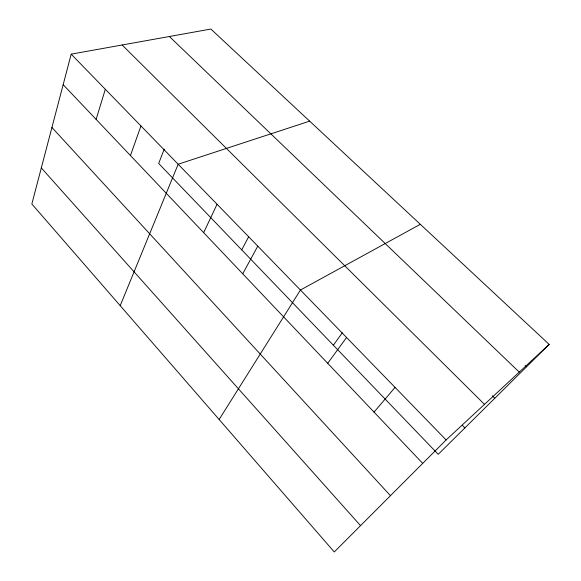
<?xml version="1.0" encoding="UTF-8"?>
<svg xmlns="http://www.w3.org/2000/svg" width="581" height="581" viewBox="0 0 581 581"><rect width="100%" height="100%" fill="white"/><g stroke="black" fill="none" stroke-linecap="round" stroke-linejoin="round"><path stroke-width="0.87" d="M71.18 54.149L31.846 203.996L334.271 551.95L446.128 439.948L549.154 344.395L210.859 29.05L71.18 54.149L446.128 439.948M96.112 119.388L105.328 89.278M130.449 155.548L140.951 125.939M164.234 149.121L158.671 163.457L438.241 454.32L549.154 344.395M120.209 305.657L178.164 164.227L309.658 121.146M203.655 232.654L217.069 204.258M241.732 249.874L248.762 236.554M242.727 273.804L257.782 246.148M219.146 419.489L300.428 290.035L420.317 224.302M333.371 345.216L342.318 332.782M327.72 363.321L346.552 337.496M374.033 412.111L395.051 387.404M525.188 365.616L526.488 366.858M169.383 36.501L519.254 372.123M492.216 395.748L494.787 398.275M122.141 44.991L484.496 404.361M462.345 425.321L464.894 427.906M63.169 84.681L422.721 463.384M51.934 127.471L390.461 495.687M41.324 167.894L360.547 525.645"/></g></svg>
